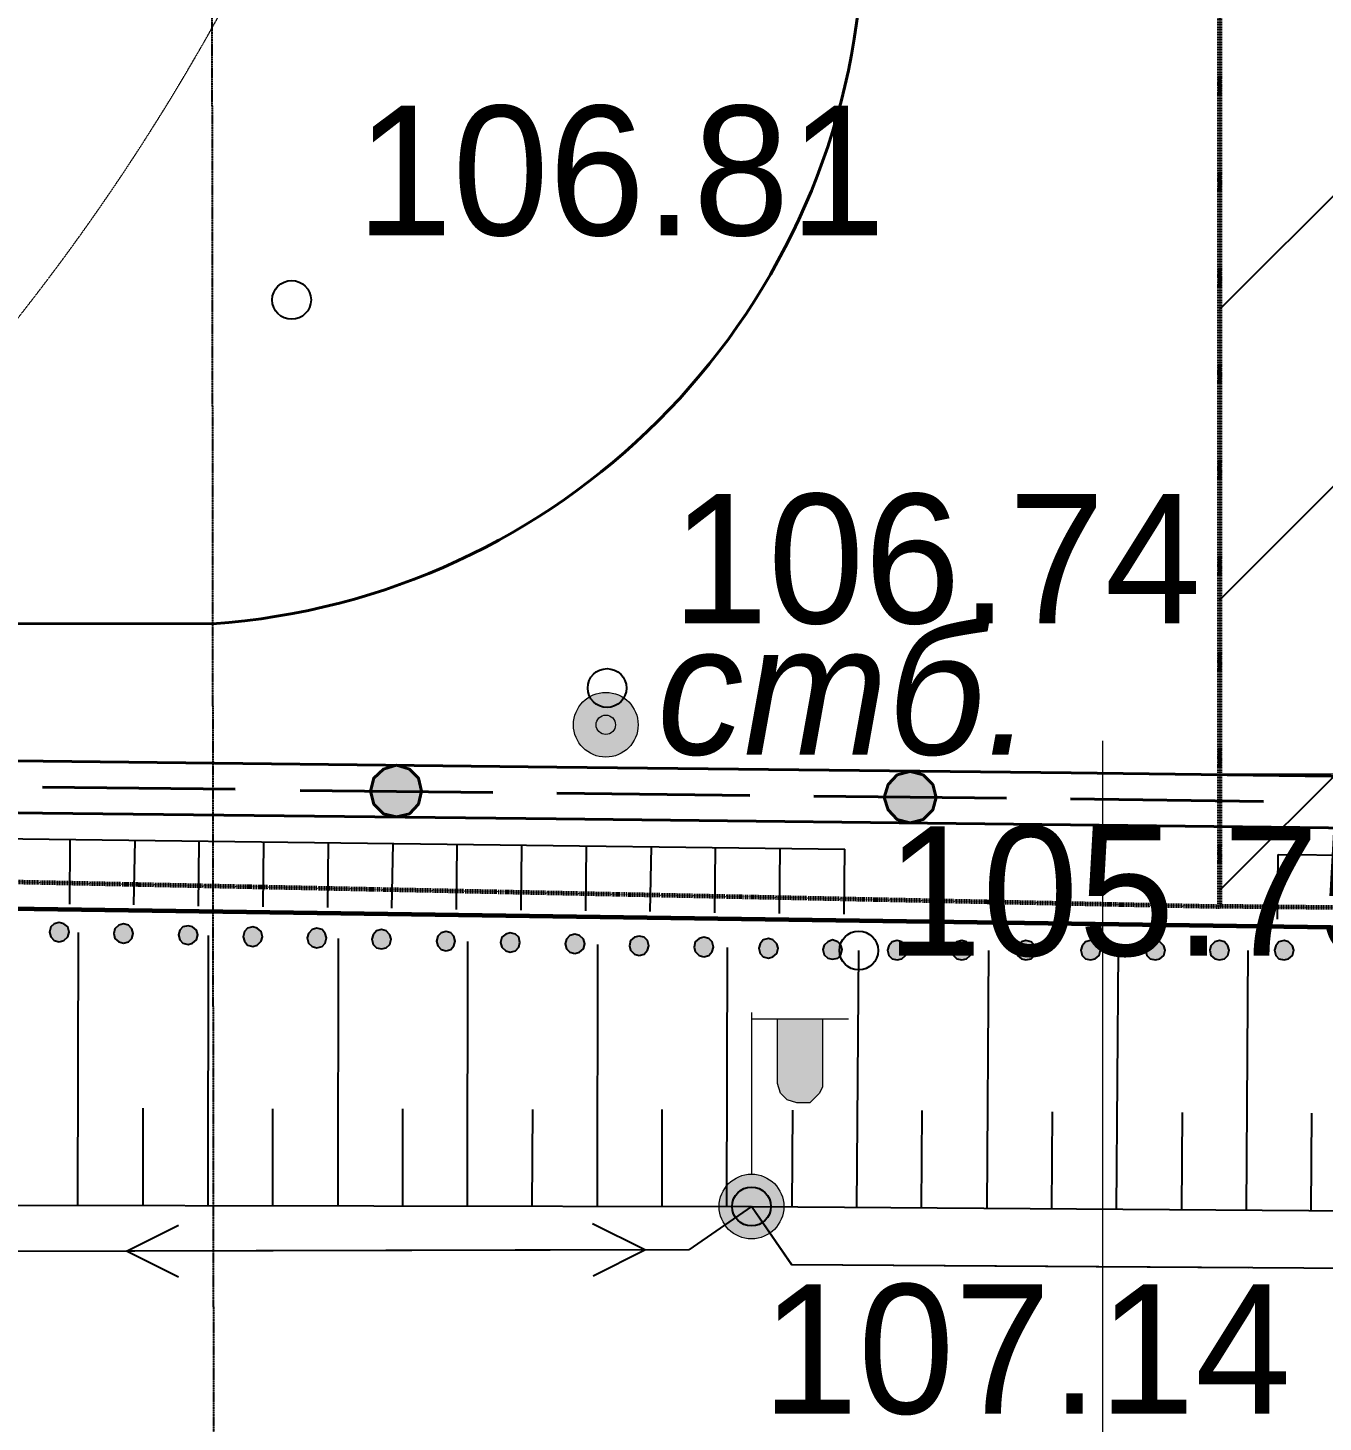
# Model space of a CAD drawing. Header units: millimetres. Extents: x 172667 to 1873135, y -274708 to 168495.
# Drawn here: x 1806268 to 1816278, y 4094 to 14867 of the extents above; entities that cross this region are included whole.
import ezdxf
from ezdxf.enums import TextEntityAlignment as Align

# ---------------------------------------------------------------- set-up
doc = ezdxf.new("R2010")
doc.units = ezdxf.units.MM
for name, pattern in [('DASHED', [0.75, 0.5, -0.25]), ('линия_сгиба', [1.25, 0.5, -0.25, 0, -0.25, 0, -0.25]), ('осевая', [2, 1.25, -0.25, 0.25, -0.25])]:
    doc.linetypes.add(name, pattern=pattern)
for name, color, linetype, lineweight in [('0004-Осевая', 4, 'осевая', 25), ('012 ОП.ЗОНА.ЗДАНИЕ', 171, '01.Опасная зона здание', 40), ('017 ОТВОД', 7, '13.Граница отвода', 70)]:
    doc.layers.add(name, color=color, linetype=linetype, lineweight=lineweight)
doc.layers.add('_ТОПО', color=253, linetype='Continuous')
doc.layers.add('SC007', color=7, linetype='Continuous')
doc.styles.add('8', font='', dxfattribs={"height": 0.000909972})
doc.styles.add('F2', font='', dxfattribs={"height": 0.000909972})
doc.styles.add('размеры', font='', dxfattribs={"width": 0.7})
doc.styles.get('8').set_extended_font_data('D431', italic=True)
doc.styles.get('F2').set_extended_font_data('D431')
doc.styles.get('размеры').set_extended_font_data('T-FLEX Type A')
doc.linetypes.add('01.Опасная зона здание', pattern='A,1,-2,10,-0.05,[1,линии ППР.shx,S=0.2,R=180,X=0,Y=-1],-0.05,10,-2', length=25.1)
doc.linetypes.add('13.Граница отвода', pattern='A,20,[14,SHAPES,S=0.01,R=0,X=0,Y=0],-2.5', length=22.5)
doc.dimstyles.new('SPDS 500', dxfattribs={"dimscale": 500, "dimtxt": 2.5, "dimasz": 2, "dimexe": 1.25, "dimexo": 0, "dimtad": 1, "dimdec": 0, "dimtxsty": 'размеры', "dimblk": 'ARCHTICK', "dimcen": 2.5, "dimdle": 2, "dimclrd": 256, "dimclre": 256, "dimclrt": 1, "dimaunit": 1, "dimadec": 0, "dimazin": 2, "dimtfac": 0.75, "dimtdec": 0, "dimtix": 1, "dimtmove": 1, "dimatfit": 3, "dimfxl": 1.25, "dimtolj": 1, "dimlwd": 20, "dimlwe": 20, "dimarcsym": 0})

# ---------------------------------------------------------------- blocks, each defined once
blk = doc.blocks.new('SYMBOL2060001')
at = {"layer": 'SC007'}
blk.add_circle((0, 0), 0.15, dxfattribs=at)
blk = doc.blocks.new('SYMBOL2090002')
at = {"true_color": 0xffffff}
h = blk.add_hatch(color=7, dxfattribs=at)
edge = h.paths.add_edge_path()
edge.add_arc((0, 0), 0.25, 0, 360)
at = {"true_color": 0x000000}
h = blk.add_hatch(color=18, dxfattribs=at)
edge = h.paths.add_edge_path()
edge.add_arc((0, 0), 0.075, 0, 360)
at = {"color": 18, "linetype": 'Continuous', "lineweight": 0, "true_color": 0x000000}
for radius in [0.25, 0.075]:
    blk.add_circle((0, 0), radius, dxfattribs=at)
blk = doc.blocks.new('SYMBOL2090003')
at = {"true_color": 0x000000}
h = blk.add_hatch(color=18, dxfattribs=at)
edge = h.paths.add_edge_path()
edge.add_arc((0, 0), 0.25, 0, 360)
at = {"color": 18, "linetype": 'Continuous', "lineweight": 0, "true_color": 0x000000}
blk.add_circle((0, 0), 0.25, dxfattribs=at)
blk = doc.blocks.new('SYMBOL2090014')
at = {"true_color": 0xffffff}
blk.add_hatch(color=7, dxfattribs=at).paths.add_polyline_path([(0.55, 1.45), (0.55, 0.95), (0.55, 0.925), (0.525, 0.875), (0.5, 0.85), (0.475, 0.825), (0.45, 0.8), (0.425, 0.8), (0.375, 0.8), (0.35, 0.8), (0.275, 0.825), (0.25, 0.85), (0.225, 0.875), (0.2, 0.95), (0.2, 1.45)])
at = {"color": 18, "linetype": 'Continuous', "lineweight": 0, "true_color": 0x000000, "flags": 128}
for points in [[(0, 1.5), (0, 0.25)], [(0, 1.45), (0.75, 1.45)]]:
    blk.add_lwpolyline(points, dxfattribs=at)
blk.add_lwpolyline([(0.55, 1.45), (0.55, 0.95), (0.55, 0.925), (0.525, 0.875), (0.5, 0.85), (0.475, 0.825), (0.45, 0.8), (0.425, 0.8), (0.375, 0.8), (0.35, 0.8), (0.275, 0.825), (0.25, 0.85), (0.225, 0.875), (0.2, 0.95), (0.2, 1.45), (0.55, 1.45)], close=True, dxfattribs=at)
blk = doc.blocks.new('_ArchTick')
at = {"color": 0, "linetype": 'ByBlock', "const_width": 0.15}
blk.add_lwpolyline([(-0.5, -0.5), (0.5, 0.5)], dxfattribs=at)
blk = doc.blocks.new('*D275')
at = {"linetype": 'Continuous', "lineweight": 20, "transparency": 16777216}
for p, q in [((1814573, 9358), (1814573, -1271)), ((1807712, 2974), (1807712, -1271)), ((1806712, -646), (1815573, -646))]:
    blk.add_line(p, q, dxfattribs=at)
at = {"layer": 'Defpoints', "color": 0, "transparency": 16777216}
for p in [(1814573, 9358, 3738), (1807712, 2974, 107296), (1814573, -646)]:
    blk.add_point(p, dxfattribs=at)
at = {"lineweight": 20, "transparency": 16777216, "xscale": 1000, "yscale": 1000, "zscale": 1000, "rotation": 180}
blk.add_blockref('_ArchTick', (1807712, -646), dxfattribs=at)
at = {"lineweight": 20, "transparency": 16777216, "xscale": 1000, "yscale": 1000, "zscale": 1000}
blk.add_blockref('_ArchTick', (1814573, -646), dxfattribs=at)
at = {"color": 1, "transparency": 16777216, "insert": (1811143, 291), "char_height": 1250, "attachment_point": 5, "style": 'размеры'}
blk.add_mtext('\\A1;6800', dxfattribs=at)
blk = doc.blocks.new('*D278')
at = {"linetype": 'Continuous', "lineweight": 20, "transparency": 16777216}
for p, q in [((1819281, 8102), (1819281, 84363)), ((1814573, 83363), (1819906, 83363)), ((1814573, 9102), (1819906, 9102))]:
    blk.add_line(p, q, dxfattribs=at)
at = {"layer": 'Defpoints', "color": 0, "transparency": 16777216}
for p in [(1814573, 83363, 3738), (1819281, 83363), (1814573, 9102, 3738)]:
    blk.add_point(p, dxfattribs=at)
at = {"lineweight": 20, "transparency": 16777216, "xscale": 1000, "yscale": 1000, "zscale": 1000}
for p, rotation in [((1819281, 83363), 90), ((1819281, 9102), 270)]:
    blk.add_blockref('_ArchTick', p, dxfattribs=dict(at, rotation=rotation))
at = {"color": 1, "transparency": 16777216, "insert": (1818343, 46233), "char_height": 1250, "attachment_point": 5, "rotation": 90, "style": 'размеры'}
blk.add_mtext('\\A1;74300', dxfattribs=at)

msp = doc.modelspace()

# ---------------------------------------------------------------- hatches: boundary and pattern name
h = msp.add_hatch()
h.set_pattern_fill('ANSI31', color=30, scale=500)
h.paths.add_polyline_path([(1815477.8, 83886.2), (1850035.1, 83412.2), (1849138.2, 7719.4), (1815477.8, 8078.9)])
at = {"layer": '_ТОПО', "linetype": 'ByBlock', "lineweight": 40}
for points in [[(1809116.2, 8770.1), (1809216.2, 8795.1), (1809286.2, 8870.1), (1809311.2, 8970.1), (1809286.2, 9070.1), (1809216.2, 9140.1), (1809116.2, 9170.1), (1809016.2, 9140.1), (1808941.2, 9070.1), (1808916.2, 8970.1), (1808941.2, 8870.1), (1809016.2, 8795.1)], [(1813086.2, 8725.1), (1813186.2, 8750.1), (1813261.2, 8825.1), (1813286.2, 8920.1), (1813261.2, 9020.1), (1813186.2, 9095.1), (1813086.2, 9120.1), (1812986.2, 9095.1), (1812916.2, 9020.1), (1812886.2, 8920.1), (1812916.2, 8825.1), (1812986.2, 8750.1)]]:
    msp.add_hatch(color=7, dxfattribs=at).paths.add_polyline_path(points)
at = {"layer": '_ТОПО', "linetype": 'ByBlock', "lineweight": -2}
for points in [[(1806511.2, 7805.1), (1806546.2, 7815.1), (1806576.2, 7845.1), (1806586.2, 7880.1), (1806576.2, 7920.1), (1806546.2, 7945.1), (1806511.2, 7955.1), (1806471.2, 7945.1), (1806446.2, 7920.1), (1806436.2, 7880.1), (1806446.2, 7845.1), (1806471.2, 7815.1)], [(1807006.2, 7795.1), (1807046.2, 7805.1), (1807071.2, 7830.1), (1807081.2, 7870.1), (1807071.2, 7905.1), (1807046.2, 7935.1), (1807006.2, 7945.1), (1806971.2, 7935.1), (1806941.2, 7905.1), (1806931.2, 7870.1), (1806941.2, 7830.1), (1806971.2, 7805.1)], [(1807506.2, 7785.1), (1807541.2, 7795.1), (1807571.2, 7820.1), (1807581.2, 7860.1), (1807571.2, 7895.1), (1807541.2, 7920.1), (1807506.2, 7930.1), (1807466.2, 7920.1), (1807441.2, 7895.1), (1807431.2, 7860.1), (1807441.2, 7820.1), (1807466.2, 7795.1)], [(1808006.2, 7770.1), (1808041.2, 7780.1), (1808071.2, 7810.1), (1808081.2, 7845.1), (1808071.2, 7885.1), (1808041.2, 7910.1), (1808006.2, 7920.1), (1807966.2, 7910.1), (1807941.2, 7885.1), (1807931.2, 7845.1), (1807941.2, 7810.1), (1807966.2, 7780.1)], [(1808501.2, 7760.1), (1808541.2, 7770.1), (1808566.2, 7795.1), (1808576.2, 7835.1), (1808566.2, 7870.1), (1808541.2, 7900.1), (1808501.2, 7910.1), (1808466.2, 7900.1), (1808436.2, 7870.1), (1808426.2, 7835.1), (1808436.2, 7795.1), (1808466.2, 7770.1)], [(1809001.2, 7750.1), (1809036.2, 7760.1), (1809066.2, 7785.1), (1809076.2, 7825.1), (1809066.2, 7860.1), (1809036.2, 7890.1), (1809001.2, 7900.1), (1808961.2, 7890.1), (1808936.2, 7860.1), (1808926.2, 7825.1), (1808936.2, 7785.1), (1808961.2, 7760.1)], [(1809501.2, 7735.1), (1809536.2, 7745.1), (1809561.2, 7775.1), (1809571.2, 7810.1), (1809561.2, 7850.1), (1809536.2, 7875.1), (1809501.2, 7885.1), (1809461.2, 7875.1), (1809436.2, 7850.1), (1809426.2, 7810.1), (1809436.2, 7775.1), (1809461.2, 7745.1)], [(1809996.2, 7725.1), (1810036.2, 7735.1), (1810061.2, 7765.1), (1810071.2, 7800.1), (1810061.2, 7840.1), (1810036.2, 7865.1), (1809996.2, 7875.1), (1809961.2, 7865.1), (1809931.2, 7840.1), (1809921.2, 7800.1), (1809931.2, 7765.1), (1809961.2, 7735.1)], [(1810496.2, 7715.1), (1810531.2, 7725.1), (1810561.2, 7750.1), (1810571.2, 7790.1), (1810561.2, 7825.1), (1810531.2, 7855.1), (1810496.2, 7865.1), (1810456.2, 7855.1), (1810431.2, 7825.1), (1810421.2, 7790.1), (1810431.2, 7750.1), (1810456.2, 7725.1)], [(1810991.2, 7700.1), (1811031.2, 7710.1), (1811056.2, 7740.1), (1811066.2, 7775.1), (1811056.2, 7815.1), (1811031.2, 7840.1), (1810991.2, 7850.1), (1810956.2, 7840.1), (1810926.2, 7815.1), (1810916.2, 7775.1), (1810926.2, 7740.1), (1810956.2, 7710.1)], [(1811491.2, 7690.1), (1811531.2, 7700.1), (1811556.2, 7730.1), (1811566.2, 7765.1), (1811556.2, 7805.1), (1811531.2, 7830.1), (1811491.2, 7840.1), (1811456.2, 7830.1), (1811426.2, 7805.1), (1811416.2, 7765.1), (1811426.2, 7730.1), (1811456.2, 7700.1)], [(1811991.2, 7680.1), (1812026.2, 7690.1), (1812056.2, 7715.1), (1812066.2, 7755.1), (1812056.2, 7790.1), (1812026.2, 7820.1), (1811991.2, 7830.1), (1811951.2, 7820.1), (1811926.2, 7790.1), (1811916.2, 7755.1), (1811926.2, 7715.1), (1811951.2, 7690.1)], [(1812486.2, 7670.1), (1812526.2, 7680.1), (1812551.2, 7705.1), (1812561.2, 7745.1), (1812551.2, 7780.1), (1812526.2, 7805.1), (1812486.2, 7820.1), (1812451.2, 7805.1), (1812421.2, 7780.1), (1812411.2, 7745.1), (1812421.2, 7705.1), (1812451.2, 7680.1)], [(1812986.2, 7665.1), (1813021.2, 7675.1), (1813051.2, 7700.1), (1813061.2, 7740.1), (1813051.2, 7775.1), (1813021.2, 7805.1), (1812986.2, 7815.1), (1812946.2, 7805.1), (1812921.2, 7775.1), (1812911.2, 7740.1), (1812921.2, 7700.1), (1812946.2, 7675.1)], [(1813486.2, 7665.1), (1813521.2, 7675.1), (1813551.2, 7700.1), (1813561.2, 7740.1), (1813551.2, 7775.1), (1813521.2, 7805.1), (1813486.2, 7815.1), (1813446.2, 7805.1), (1813421.2, 7775.1), (1813411.2, 7740.1), (1813421.2, 7700.1), (1813446.2, 7675.1)], [(1813981.2, 7665.1), (1814021.2, 7675.1), (1814046.2, 7700.1), (1814056.2, 7740.1), (1814046.2, 7775.1), (1814021.2, 7805.1), (1813981.2, 7815.1), (1813946.2, 7805.1), (1813916.2, 7775.1), (1813906.2, 7740.1), (1813916.2, 7700.1), (1813946.2, 7675.1)], [(1814481.2, 7665.1), (1814516.2, 7675.1), (1814546.2, 7700.1), (1814556.2, 7740.1), (1814546.2, 7775.1), (1814516.2, 7805.1), (1814481.2, 7815.1), (1814441.2, 7805.1), (1814416.2, 7775.1), (1814406.2, 7740.1), (1814416.2, 7700.1), (1814441.2, 7675.1)], [(1814981.2, 7665.1), (1815016.2, 7675.1), (1815046.2, 7700.1), (1815056.2, 7740.1), (1815046.2, 7775.1), (1815016.2, 7805.1), (1814981.2, 7815.1), (1814941.2, 7805.1), (1814916.2, 7775.1), (1814906.2, 7740.1), (1814916.2, 7700.1), (1814941.2, 7675.1)], [(1815476.2, 7665.1), (1815516.2, 7675.1), (1815541.2, 7700.1), (1815551.2, 7740.1), (1815541.2, 7775.1), (1815516.2, 7805.1), (1815476.2, 7815.1), (1815441.2, 7805.1), (1815411.2, 7775.1), (1815401.2, 7740.1), (1815411.2, 7700.1), (1815441.2, 7675.1)], [(1815976.2, 7665.1), (1816011.2, 7675.1), (1816041.2, 7700.1), (1816051.2, 7740.1), (1816041.2, 7775.1), (1816011.2, 7805.1), (1815976.2, 7815.1), (1815936.2, 7805.1), (1815911.2, 7775.1), (1815901.2, 7740.1), (1815911.2, 7700.1), (1815936.2, 7675.1)]]:
    msp.add_hatch(color=8, dxfattribs=at).paths.add_polyline_path(points)

# ---------------------------------------------------------------- linework, layer by layer
at = {"color": 6, "linetype": 'DASHED', "lineweight": 20, "ltscale": 5}
msp.add_arc((1792717, 23268.6, 107296.5), 17169.7, 163.06951, 18.78084, dxfattribs=at)
at = {"layer": '0004-Осевая'}
msp.add_lwpolyline([(1807609.3, 87902.9), (1807712, -4591.9)], dxfattribs=at)
at = {"layer": '012 ОП.ЗОНА.ЗДАНИЕ', "elevation": 107296.5}
msp.add_lwpolyline([(1777712, 10274.6), (1807695.5, 10262.6)], dxfattribs=at)
at = {"layer": '012 ОП.ЗОНА.ЗДАНИЕ'}
msp.add_arc((1807317.6, 15657.1, 107296.5), 5407.7, 274.00818, 355.98465, dxfattribs=at)
at = {"layer": '017 ОТВОД', "color": 1, "linetype": '13.Граница отвода', "lineweight": 60, "elevation": -103056.2}
msp.add_lwpolyline([(1769145.1, 8582.2), (1770045.1, 84542.2), (1850035.1, 83412.2), (1849135.1, 7452.2)], close=True, dxfattribs=at)
at = {"layer": '017 ОТВОД', "color": 6, "linetype": 'линия_сгиба', "lineweight": 60, "ltscale": 5, "elevation": 3738.5}
msp.add_lwpolyline([(1769149.6, 9024.3), (1815482.4, 8078.8), (1815473.1, 83886.3), (1770145.1, 84117.2)], close=True, dxfattribs=at)
at = {"layer": '017 ОТВОД', "color": 30, "linetype": 'линия_сгиба', "lineweight": 60, "ltscale": 5, "elevation": 3738.5}
msp.add_lwpolyline([(1815477.8, 83886.2), (1850035.1, 83412.2), (1849138.2, 7719.4), (1815477.8, 8078.9)], close=True, dxfattribs=at)
at = {"layer": '_ТОПО', "color": 7, "linetype": 'ByBlock', "lineweight": 40}
for p, q in [((1802411.2, 9245.1, 106803.2), (1806386.2, 9200.1, 106802.9)), ((1806386.2, 9200.1, 106802.9), (1810356.2, 9155.1, 106802.7)), ((1810356.2, 9155.1, 106802.7), (1814331.2, 9110.1, 106802.4)), ((1814331.2, 9110.1, 106802.4), (1818301.2, 9060.1, 106802.1)), ((1806381.2, 9000.1, 106802.9), (1807871.2, 8985.1, 106802.8)), ((1806381.2, 9000.1, 106802.9), (1807871.2, 8985.1, 106802.8)), ((1808371.2, 8975.1, 106802.8), (1809861.2, 8960.1, 106802.7)), ((1810356.2, 8955.1, 106802.7), (1811846.2, 8935.1, 106802.6)), ((1810356.2, 8955.1, 106802.7), (1811846.2, 8935.1, 106802.6)), ((1802406.2, 8845.1, 106803.2), (1806381.2, 8800.1, 106802.9)), ((1812341.2, 8930.1, 106802.5), (1813831.2, 8915.1, 106802.4)), ((1812341.2, 8930.1, 106802.5), (1813831.2, 8915.1, 106802.4)), ((1814326.2, 8910.1, 106802.4), (1815816.2, 8890.1, 106802.3)), ((1814326.2, 8910.1, 106802.4), (1815816.2, 8890.1, 106802.3)), ((1806381.2, 8800.1, 106802.9), (1810351.2, 8755.1, 106802.7)), ((1810351.2, 8755.1, 106802.7), (1814326.2, 8710.1, 106802.4)), ((1814326.2, 8710.1, 106802.4), (1818296.2, 8660.1, 106802.1))]:
    msp.add_line(p, q, dxfattribs=at)
at = {"layer": '_ТОПО', "color": 8, "linetype": 'ByBlock', "lineweight": -2}
for p, q in [((1808371.2, 8975.1, 106802.8), (1809861.2, 8960.1, 106802.7)), ((1812581.2, 8519.9, 106250.5), (1785145.5, 8863.2, 103746.7)), ((1806591.2, 8095.1, 105703), (1806596.2, 8595.1, 105704.3)), ((1807086.2, 8090.1, 105748), (1807096.2, 8590.1, 105749.9)), ((1807586.2, 8080.1, 105793.4), (1807591.2, 8580.1, 105795.1)), ((1808086.2, 8075.1, 105838.8), (1808091.2, 8575.1, 105840.7)), ((1808586.2, 8070.1, 105884.1), (1808591.2, 8570.1, 105886.3)), ((1809081.2, 8065.1, 105928.9), (1809091.2, 8565.1, 105932)), ((1809581.2, 8055.1, 105973.9), (1809586.2, 8555.1, 105977.1)), ((1810081.2, 8050.1, 106018.8), (1810086.2, 8550.1, 106022.8)), ((1810581.2, 8045.1, 106063.3), (1810586.2, 8545.1, 106068.4)), ((1811076.2, 8040.1, 106106.8), (1811086.2, 8540.1, 106114)), ((1811576.2, 8030.1, 106148.9), (1811581.2, 8530.1, 106159.2)), ((1812076.2, 8025.1, 106186.4), (1812081.2, 8525.1, 106204.8)), ((1812576.2, 8020.1, 106205.7), (1812581.2, 8520.1, 106250.5)), ((1815926.2, 7980.1, 106806.7), (1815931.2, 8480.1, 106817.4)), ((1841535.8, 8259.8, 106257.3), (1815931.3, 8478.3, 106817.4)), ((1806655.2, 5770.8, 106842.5), (1806658.8, 7877.3, 106842.5)), ((1807660.2, 5765.8, 106842.5), (1807663.8, 7854.1, 106842.5)), ((1808665.2, 5765.8, 106842.5), (1808668.8, 7830.9, 106842.5)), ((1809665.2, 5765.8, 106842.5), (1809668.7, 7807.8, 106842.5)), ((1810670.2, 5760.8, 106842.5), (1810673.7, 7784.6, 106842.5)), ((1811670.2, 5760.8, 106842.5), (1811675.4, 7761.5, 106842.5)), ((1812675.2, 5755.8, 106842.5), (1812690.6, 7738.1, 106842.5)), ((1813680.2, 5745.8, 106842.5), (1813693.9, 7738.2, 106842.5)), ((1814680.2, 5740.8, 106842.5), (1814695.7, 7738.3, 106842.5)), ((1815685.2, 5730.8, 106842.5), (1815699, 7738.4, 106842.5)), ((1807160.2, 5770.8, 106842.5), (1807160.2, 6520.8, 106842.5)), ((1808160.2, 5765.8, 106842.5), (1808160.2, 6515.8, 106842.5)), ((1809165.2, 5765.8, 106842.5), (1809165.2, 6515.8, 106842.5)), ((1810165.2, 5760.8, 106842.5), (1810170.2, 6510.8, 106842.5)), ((1811170.2, 5760.8, 106842.5), (1811170.2, 6510.8, 106842.5)), ((1812175.2, 5755.8, 106842.5), (1812180.2, 6505.8, 106842.5)), ((1813175.2, 5750.8, 106842.5), (1813180.2, 6500.8, 106842.5)), ((1814180.2, 5740.8, 106842.5), (1814185.2, 6490.8, 106842.5)), ((1815185.2, 5735.8, 106842.5), (1815190.2, 6485.8, 106842.5)), ((1816185.2, 5730.8, 106842.5), (1816190.2, 6480.8, 106842.5)), ((1811036.2, 5425.1, 106972), (1807031.2, 5415.1, 106972))]:
    msp.add_line(p, q, dxfattribs=at)
at = {"layer": '_ТОПО', "color": 7, "linetype": 'ByBlock', "lineweight": 40, "flags": 128}
for points, elevation in [([(1809116.2, 8770.1), (1809216.2, 8795.1), (1809286.2, 8870.1), (1809311.2, 8970.1), (1809286.2, 9070.1), (1809216.2, 9140.1), (1809116.2, 9170.1), (1809016.2, 9140.1), (1808941.2, 9070.1), (1808916.2, 8970.1), (1808941.2, 8870.1), (1809016.2, 8795.1), (1809116.2, 8770.1)], 106802.8), ([(1809116.2, 8770.1), (1809216.2, 8795.1), (1809286.2, 8870.1), (1809311.2, 8970.1), (1809286.2, 9070.1), (1809216.2, 9140.1), (1809116.2, 9170.1), (1809016.2, 9140.1), (1808941.2, 9070.1), (1808916.2, 8970.1), (1808941.2, 8870.1), (1809016.2, 8795.1), (1809116.2, 8770.1)], 107296.5), ([(1813086.2, 8725.1), (1813186.2, 8750.1), (1813261.2, 8825.1), (1813286.2, 8920.1), (1813261.2, 9020.1), (1813186.2, 9095.1), (1813086.2, 9120.1), (1812986.2, 9095.1), (1812916.2, 9020.1), (1812886.2, 8920.1), (1812916.2, 8825.1), (1812986.2, 8750.1), (1813086.2, 8725.1)], 106802.5), ([(1813086.2, 8725.1), (1813186.2, 8750.1), (1813261.2, 8825.1), (1813286.2, 8920.1), (1813261.2, 9020.1), (1813186.2, 9095.1), (1813086.2, 9120.1), (1812986.2, 9095.1), (1812916.2, 9020.1), (1812886.2, 8920.1), (1812916.2, 8825.1), (1812986.2, 8750.1), (1813086.2, 8725.1)], 107296.5)]:
    msp.add_lwpolyline(points, close=True, dxfattribs=dict(at, elevation=elevation))
at = {"layer": '_ТОПО', "color": 8, "linetype": 'ByBlock', "lineweight": -2, "elevation": 105296, "flags": 128}
for points in [[(1806511.2, 7805.1), (1806546.2, 7815.1), (1806576.2, 7845.1), (1806586.2, 7880.1), (1806576.2, 7920.1), (1806546.2, 7945.1), (1806511.2, 7955.1), (1806471.2, 7945.1), (1806446.2, 7920.1), (1806436.2, 7880.1), (1806446.2, 7845.1), (1806471.2, 7815.1), (1806511.2, 7805.1)], [(1806511.2, 7805.1), (1806546.2, 7815.1), (1806576.2, 7845.1), (1806586.2, 7880.1), (1806576.2, 7920.1), (1806546.2, 7945.1), (1806511.2, 7955.1), (1806471.2, 7945.1), (1806446.2, 7920.1), (1806436.2, 7880.1), (1806446.2, 7845.1), (1806471.2, 7815.1), (1806511.2, 7805.1)], [(1807006.2, 7795.1), (1807046.2, 7805.1), (1807071.2, 7830.1), (1807081.2, 7870.1), (1807071.2, 7905.1), (1807046.2, 7935.1), (1807006.2, 7945.1), (1806971.2, 7935.1), (1806941.2, 7905.1), (1806931.2, 7870.1), (1806941.2, 7830.1), (1806971.2, 7805.1), (1807006.2, 7795.1)], [(1807006.2, 7795.1), (1807046.2, 7805.1), (1807071.2, 7830.1), (1807081.2, 7870.1), (1807071.2, 7905.1), (1807046.2, 7935.1), (1807006.2, 7945.1), (1806971.2, 7935.1), (1806941.2, 7905.1), (1806931.2, 7870.1), (1806941.2, 7830.1), (1806971.2, 7805.1), (1807006.2, 7795.1)], [(1807506.2, 7785.1), (1807541.2, 7795.1), (1807571.2, 7820.1), (1807581.2, 7860.1), (1807571.2, 7895.1), (1807541.2, 7920.1), (1807506.2, 7930.1), (1807466.2, 7920.1), (1807441.2, 7895.1), (1807431.2, 7860.1), (1807441.2, 7820.1), (1807466.2, 7795.1), (1807506.2, 7785.1)], [(1807506.2, 7785.1), (1807541.2, 7795.1), (1807571.2, 7820.1), (1807581.2, 7860.1), (1807571.2, 7895.1), (1807541.2, 7920.1), (1807506.2, 7930.1), (1807466.2, 7920.1), (1807441.2, 7895.1), (1807431.2, 7860.1), (1807441.2, 7820.1), (1807466.2, 7795.1), (1807506.2, 7785.1)], [(1808006.2, 7770.1), (1808041.2, 7780.1), (1808071.2, 7810.1), (1808081.2, 7845.1), (1808071.2, 7885.1), (1808041.2, 7910.1), (1808006.2, 7920.1), (1807966.2, 7910.1), (1807941.2, 7885.1), (1807931.2, 7845.1), (1807941.2, 7810.1), (1807966.2, 7780.1), (1808006.2, 7770.1)], [(1808006.2, 7770.1), (1808041.2, 7780.1), (1808071.2, 7810.1), (1808081.2, 7845.1), (1808071.2, 7885.1), (1808041.2, 7910.1), (1808006.2, 7920.1), (1807966.2, 7910.1), (1807941.2, 7885.1), (1807931.2, 7845.1), (1807941.2, 7810.1), (1807966.2, 7780.1), (1808006.2, 7770.1)], [(1808501.2, 7760.1), (1808541.2, 7770.1), (1808566.2, 7795.1), (1808576.2, 7835.1), (1808566.2, 7870.1), (1808541.2, 7900.1), (1808501.2, 7910.1), (1808466.2, 7900.1), (1808436.2, 7870.1), (1808426.2, 7835.1), (1808436.2, 7795.1), (1808466.2, 7770.1), (1808501.2, 7760.1)], [(1808501.2, 7760.1), (1808541.2, 7770.1), (1808566.2, 7795.1), (1808576.2, 7835.1), (1808566.2, 7870.1), (1808541.2, 7900.1), (1808501.2, 7910.1), (1808466.2, 7900.1), (1808436.2, 7870.1), (1808426.2, 7835.1), (1808436.2, 7795.1), (1808466.2, 7770.1), (1808501.2, 7760.1)], [(1809001.2, 7750.1), (1809036.2, 7760.1), (1809066.2, 7785.1), (1809076.2, 7825.1), (1809066.2, 7860.1), (1809036.2, 7890.1), (1809001.2, 7900.1), (1808961.2, 7890.1), (1808936.2, 7860.1), (1808926.2, 7825.1), (1808936.2, 7785.1), (1808961.2, 7760.1), (1809001.2, 7750.1)], [(1809001.2, 7750.1), (1809036.2, 7760.1), (1809066.2, 7785.1), (1809076.2, 7825.1), (1809066.2, 7860.1), (1809036.2, 7890.1), (1809001.2, 7900.1), (1808961.2, 7890.1), (1808936.2, 7860.1), (1808926.2, 7825.1), (1808936.2, 7785.1), (1808961.2, 7760.1), (1809001.2, 7750.1)], [(1809501.2, 7735.1), (1809536.2, 7745.1), (1809561.2, 7775.1), (1809571.2, 7810.1), (1809561.2, 7850.1), (1809536.2, 7875.1), (1809501.2, 7885.1), (1809461.2, 7875.1), (1809436.2, 7850.1), (1809426.2, 7810.1), (1809436.2, 7775.1), (1809461.2, 7745.1), (1809501.2, 7735.1)], [(1809501.2, 7735.1), (1809536.2, 7745.1), (1809561.2, 7775.1), (1809571.2, 7810.1), (1809561.2, 7850.1), (1809536.2, 7875.1), (1809501.2, 7885.1), (1809461.2, 7875.1), (1809436.2, 7850.1), (1809426.2, 7810.1), (1809436.2, 7775.1), (1809461.2, 7745.1), (1809501.2, 7735.1)], [(1809996.2, 7725.1), (1810036.2, 7735.1), (1810061.2, 7765.1), (1810071.2, 7800.1), (1810061.2, 7840.1), (1810036.2, 7865.1), (1809996.2, 7875.1), (1809961.2, 7865.1), (1809931.2, 7840.1), (1809921.2, 7800.1), (1809931.2, 7765.1), (1809961.2, 7735.1), (1809996.2, 7725.1)], [(1809996.2, 7725.1), (1810036.2, 7735.1), (1810061.2, 7765.1), (1810071.2, 7800.1), (1810061.2, 7840.1), (1810036.2, 7865.1), (1809996.2, 7875.1), (1809961.2, 7865.1), (1809931.2, 7840.1), (1809921.2, 7800.1), (1809931.2, 7765.1), (1809961.2, 7735.1), (1809996.2, 7725.1)], [(1810496.2, 7715.1), (1810531.2, 7725.1), (1810561.2, 7750.1), (1810571.2, 7790.1), (1810561.2, 7825.1), (1810531.2, 7855.1), (1810496.2, 7865.1), (1810456.2, 7855.1), (1810431.2, 7825.1), (1810421.2, 7790.1), (1810431.2, 7750.1), (1810456.2, 7725.1), (1810496.2, 7715.1)], [(1810496.2, 7715.1), (1810531.2, 7725.1), (1810561.2, 7750.1), (1810571.2, 7790.1), (1810561.2, 7825.1), (1810531.2, 7855.1), (1810496.2, 7865.1), (1810456.2, 7855.1), (1810431.2, 7825.1), (1810421.2, 7790.1), (1810431.2, 7750.1), (1810456.2, 7725.1), (1810496.2, 7715.1)], [(1810991.2, 7700.1), (1811031.2, 7710.1), (1811056.2, 7740.1), (1811066.2, 7775.1), (1811056.2, 7815.1), (1811031.2, 7840.1), (1810991.2, 7850.1), (1810956.2, 7840.1), (1810926.2, 7815.1), (1810916.2, 7775.1), (1810926.2, 7740.1), (1810956.2, 7710.1), (1810991.2, 7700.1)], [(1810991.2, 7700.1), (1811031.2, 7710.1), (1811056.2, 7740.1), (1811066.2, 7775.1), (1811056.2, 7815.1), (1811031.2, 7840.1), (1810991.2, 7850.1), (1810956.2, 7840.1), (1810926.2, 7815.1), (1810916.2, 7775.1), (1810926.2, 7740.1), (1810956.2, 7710.1), (1810991.2, 7700.1)], [(1811491.2, 7690.1), (1811531.2, 7700.1), (1811556.2, 7730.1), (1811566.2, 7765.1), (1811556.2, 7805.1), (1811531.2, 7830.1), (1811491.2, 7840.1), (1811456.2, 7830.1), (1811426.2, 7805.1), (1811416.2, 7765.1), (1811426.2, 7730.1), (1811456.2, 7700.1), (1811491.2, 7690.1)], [(1811491.2, 7690.1), (1811531.2, 7700.1), (1811556.2, 7730.1), (1811566.2, 7765.1), (1811556.2, 7805.1), (1811531.2, 7830.1), (1811491.2, 7840.1), (1811456.2, 7830.1), (1811426.2, 7805.1), (1811416.2, 7765.1), (1811426.2, 7730.1), (1811456.2, 7700.1), (1811491.2, 7690.1)], [(1811991.2, 7680.1), (1812026.2, 7690.1), (1812056.2, 7715.1), (1812066.2, 7755.1), (1812056.2, 7790.1), (1812026.2, 7820.1), (1811991.2, 7830.1), (1811951.2, 7820.1), (1811926.2, 7790.1), (1811916.2, 7755.1), (1811926.2, 7715.1), (1811951.2, 7690.1), (1811991.2, 7680.1)], [(1811991.2, 7680.1), (1812026.2, 7690.1), (1812056.2, 7715.1), (1812066.2, 7755.1), (1812056.2, 7790.1), (1812026.2, 7820.1), (1811991.2, 7830.1), (1811951.2, 7820.1), (1811926.2, 7790.1), (1811916.2, 7755.1), (1811926.2, 7715.1), (1811951.2, 7690.1), (1811991.2, 7680.1)], [(1812486.2, 7670.1), (1812526.2, 7680.1), (1812551.2, 7705.1), (1812561.2, 7745.1), (1812551.2, 7780.1), (1812526.2, 7805.1), (1812486.2, 7820.1), (1812451.2, 7805.1), (1812421.2, 7780.1), (1812411.2, 7745.1), (1812421.2, 7705.1), (1812451.2, 7680.1), (1812486.2, 7670.1)], [(1812486.2, 7670.1), (1812526.2, 7680.1), (1812551.2, 7705.1), (1812561.2, 7745.1), (1812551.2, 7780.1), (1812526.2, 7805.1), (1812486.2, 7820.1), (1812451.2, 7805.1), (1812421.2, 7780.1), (1812411.2, 7745.1), (1812421.2, 7705.1), (1812451.2, 7680.1), (1812486.2, 7670.1)], [(1812986.2, 7665.1), (1813021.2, 7675.1), (1813051.2, 7700.1), (1813061.2, 7740.1), (1813051.2, 7775.1), (1813021.2, 7805.1), (1812986.2, 7815.1), (1812946.2, 7805.1), (1812921.2, 7775.1), (1812911.2, 7740.1), (1812921.2, 7700.1), (1812946.2, 7675.1), (1812986.2, 7665.1)], [(1812986.2, 7665.1), (1813021.2, 7675.1), (1813051.2, 7700.1), (1813061.2, 7740.1), (1813051.2, 7775.1), (1813021.2, 7805.1), (1812986.2, 7815.1), (1812946.2, 7805.1), (1812921.2, 7775.1), (1812911.2, 7740.1), (1812921.2, 7700.1), (1812946.2, 7675.1), (1812986.2, 7665.1)], [(1813486.2, 7665.1), (1813521.2, 7675.1), (1813551.2, 7700.1), (1813561.2, 7740.1), (1813551.2, 7775.1), (1813521.2, 7805.1), (1813486.2, 7815.1), (1813446.2, 7805.1), (1813421.2, 7775.1), (1813411.2, 7740.1), (1813421.2, 7700.1), (1813446.2, 7675.1), (1813486.2, 7665.1)], [(1813486.2, 7665.1), (1813521.2, 7675.1), (1813551.2, 7700.1), (1813561.2, 7740.1), (1813551.2, 7775.1), (1813521.2, 7805.1), (1813486.2, 7815.1), (1813446.2, 7805.1), (1813421.2, 7775.1), (1813411.2, 7740.1), (1813421.2, 7700.1), (1813446.2, 7675.1), (1813486.2, 7665.1)], [(1813981.2, 7665.1), (1814021.2, 7675.1), (1814046.2, 7700.1), (1814056.2, 7740.1), (1814046.2, 7775.1), (1814021.2, 7805.1), (1813981.2, 7815.1), (1813946.2, 7805.1), (1813916.2, 7775.1), (1813906.2, 7740.1), (1813916.2, 7700.1), (1813946.2, 7675.1), (1813981.2, 7665.1)], [(1813981.2, 7665.1), (1814021.2, 7675.1), (1814046.2, 7700.1), (1814056.2, 7740.1), (1814046.2, 7775.1), (1814021.2, 7805.1), (1813981.2, 7815.1), (1813946.2, 7805.1), (1813916.2, 7775.1), (1813906.2, 7740.1), (1813916.2, 7700.1), (1813946.2, 7675.1), (1813981.2, 7665.1)], [(1814481.2, 7665.1), (1814516.2, 7675.1), (1814546.2, 7700.1), (1814556.2, 7740.1), (1814546.2, 7775.1), (1814516.2, 7805.1), (1814481.2, 7815.1), (1814441.2, 7805.1), (1814416.2, 7775.1), (1814406.2, 7740.1), (1814416.2, 7700.1), (1814441.2, 7675.1), (1814481.2, 7665.1)], [(1814481.2, 7665.1), (1814516.2, 7675.1), (1814546.2, 7700.1), (1814556.2, 7740.1), (1814546.2, 7775.1), (1814516.2, 7805.1), (1814481.2, 7815.1), (1814441.2, 7805.1), (1814416.2, 7775.1), (1814406.2, 7740.1), (1814416.2, 7700.1), (1814441.2, 7675.1), (1814481.2, 7665.1)], [(1814981.2, 7665.1), (1815016.2, 7675.1), (1815046.2, 7700.1), (1815056.2, 7740.1), (1815046.2, 7775.1), (1815016.2, 7805.1), (1814981.2, 7815.1), (1814941.2, 7805.1), (1814916.2, 7775.1), (1814906.2, 7740.1), (1814916.2, 7700.1), (1814941.2, 7675.1), (1814981.2, 7665.1)], [(1814981.2, 7665.1), (1815016.2, 7675.1), (1815046.2, 7700.1), (1815056.2, 7740.1), (1815046.2, 7775.1), (1815016.2, 7805.1), (1814981.2, 7815.1), (1814941.2, 7805.1), (1814916.2, 7775.1), (1814906.2, 7740.1), (1814916.2, 7700.1), (1814941.2, 7675.1), (1814981.2, 7665.1)], [(1815476.2, 7665.1), (1815516.2, 7675.1), (1815541.2, 7700.1), (1815551.2, 7740.1), (1815541.2, 7775.1), (1815516.2, 7805.1), (1815476.2, 7815.1), (1815441.2, 7805.1), (1815411.2, 7775.1), (1815401.2, 7740.1), (1815411.2, 7700.1), (1815441.2, 7675.1), (1815476.2, 7665.1)], [(1815476.2, 7665.1), (1815516.2, 7675.1), (1815541.2, 7700.1), (1815551.2, 7740.1), (1815541.2, 7775.1), (1815516.2, 7805.1), (1815476.2, 7815.1), (1815441.2, 7805.1), (1815411.2, 7775.1), (1815401.2, 7740.1), (1815411.2, 7700.1), (1815441.2, 7675.1), (1815476.2, 7665.1)], [(1815976.2, 7665.1), (1816011.2, 7675.1), (1816041.2, 7700.1), (1816051.2, 7740.1), (1816041.2, 7775.1), (1816011.2, 7805.1), (1815976.2, 7815.1), (1815936.2, 7805.1), (1815911.2, 7775.1), (1815901.2, 7740.1), (1815911.2, 7700.1), (1815936.2, 7675.1), (1815976.2, 7665.1)], [(1815976.2, 7665.1), (1816011.2, 7675.1), (1816041.2, 7700.1), (1816051.2, 7740.1), (1816041.2, 7775.1), (1816011.2, 7805.1), (1815976.2, 7815.1), (1815936.2, 7805.1), (1815911.2, 7775.1), (1815901.2, 7740.1), (1815911.2, 7700.1), (1815936.2, 7675.1), (1815976.2, 7665.1)]]:
    msp.add_lwpolyline(points, close=True, dxfattribs=at)
at = {"layer": '_ТОПО', "color": 8, "linetype": 'ByBlock', "lineweight": -2, "flags": 128}
for points, elevation in [([(1715488.5, 4964.9), (1716889.2, 4311.4), (1718075.3, 4040.9), (1719128.2, 3980.1), (1720378.1, 4466.1), (1721800, 5018.9), (1722445, 5310.2), (1724317.8, 5934.5), (1727344.2, 6604.1), (1742887.2, 6806.1), (1751503.7, 6735.6), (1781375.2, 5815.1), (1811860.2, 5760.1), (1841019.2, 5546.1), (1855790.2, 4737.1)], 106842.5), ([(1841019.2, 5546.1), (1840667.1, 5112.5), (1812170.2, 5310.2), (1811860.2, 5760.1), (1811376.1, 5426.6), (1781498.8, 5351.8), (1781375.2, 5815.1), (1781041.1, 5372.6), (1751356.2, 5695.1), (1722027.2, 4922.1)], 106972), ([(1807431.2, 5215.1), (1807031.2, 5415.1), (1807431.2, 5615.1)], 106972), ([(1810636.2, 5225.1), (1811036.2, 5425.1), (1810631.2, 5625.1)], 106972), ([(1815701.2, 5285.1), (1812171.2, 5310.1), (1811901.2, 5700.1)], 106972)]:
    msp.add_lwpolyline(points, dxfattribs=dict(at, elevation=elevation))

# ---------------------------------------------------------------- block references
at = {"layer": '_ТОПО', "color": 8, "linetype": 'ByBlock', "lineweight": -2, "xscale": 1000, "yscale": 1000, "zscale": 1000}
for name, p in [('SYMBOL2060001', (1808306.2, 12765.1, 106814)), ('SYMBOL2060001', (1810744.2, 9766.1, 106744)), ('SYMBOL2090002', (1810734.4, 9482.3, 107186.5)), ('SYMBOL2060001', (1812689.2, 7738.1, 105753)), ('SYMBOL2090014', (1811860.2, 5760.1, 107135)), ('SYMBOL2090003', (1811860.2, 5760.1, 107135)), ('SYMBOL2060001', (1811860.2, 5760.1, 107135))]:
    msp.add_blockref(name, p, dxfattribs=at)

# ---------------------------------------------------------------- texts
at = {"layer": '_ТОПО', "color": 8, "linetype": 'ByBlock', "lineweight": -2, "style": 'F2'}
for s, p in [('106.81', (1808806.2, 13765.1, 106814)), ('106.74', (1811244.2, 10766.1, 106744)), ('105.75', (1812899.2, 8198.1, 105783)), ('107.14', (1811940.2, 4660.1, 107325))]:
    msp.add_text(s, height=1000, dxfattribs=at).set_placement(p, align=Align.MIDDLE_LEFT)
at = {"layer": '_ТОПО', "color": 8, "linetype": 'ByBlock', "lineweight": -2, "style": '8'}
msp.add_text('стб.', height=1000, dxfattribs=at).set_placement((1812584.4, 9752.3, 98676.5), align=Align.MIDDLE_CENTER)

# ---------------------------------------------------------------- dimensions: what is measured, and where the dimension line sits
dim = msp.add_linear_dim(base=(1819280.6, 83363.2), p1=(1814573.1, 9102, 3738.5), p2=(1814573.1, 83363.2, 3738.5), angle=90, text='74300', dimstyle='SPDS 500')
dim.commit()
dim.dimension.update_dxf_attribs({"geometry": '*D278', "text_midpoint": (1818343.1, 46232.6)})
dim = msp.add_linear_dim(base=(1814573.1, -646.1), p1=(1807712, 2974.4, 107296.5), p2=(1814573.1, 9357.8, 3738.5), text='6800', dimstyle='SPDS 500')
dim.commit()
dim.dimension.update_dxf_attribs({"geometry": '*D275', "text_midpoint": (1811142.6, 291.4)})

doc.saveas('drawing.dxf')
